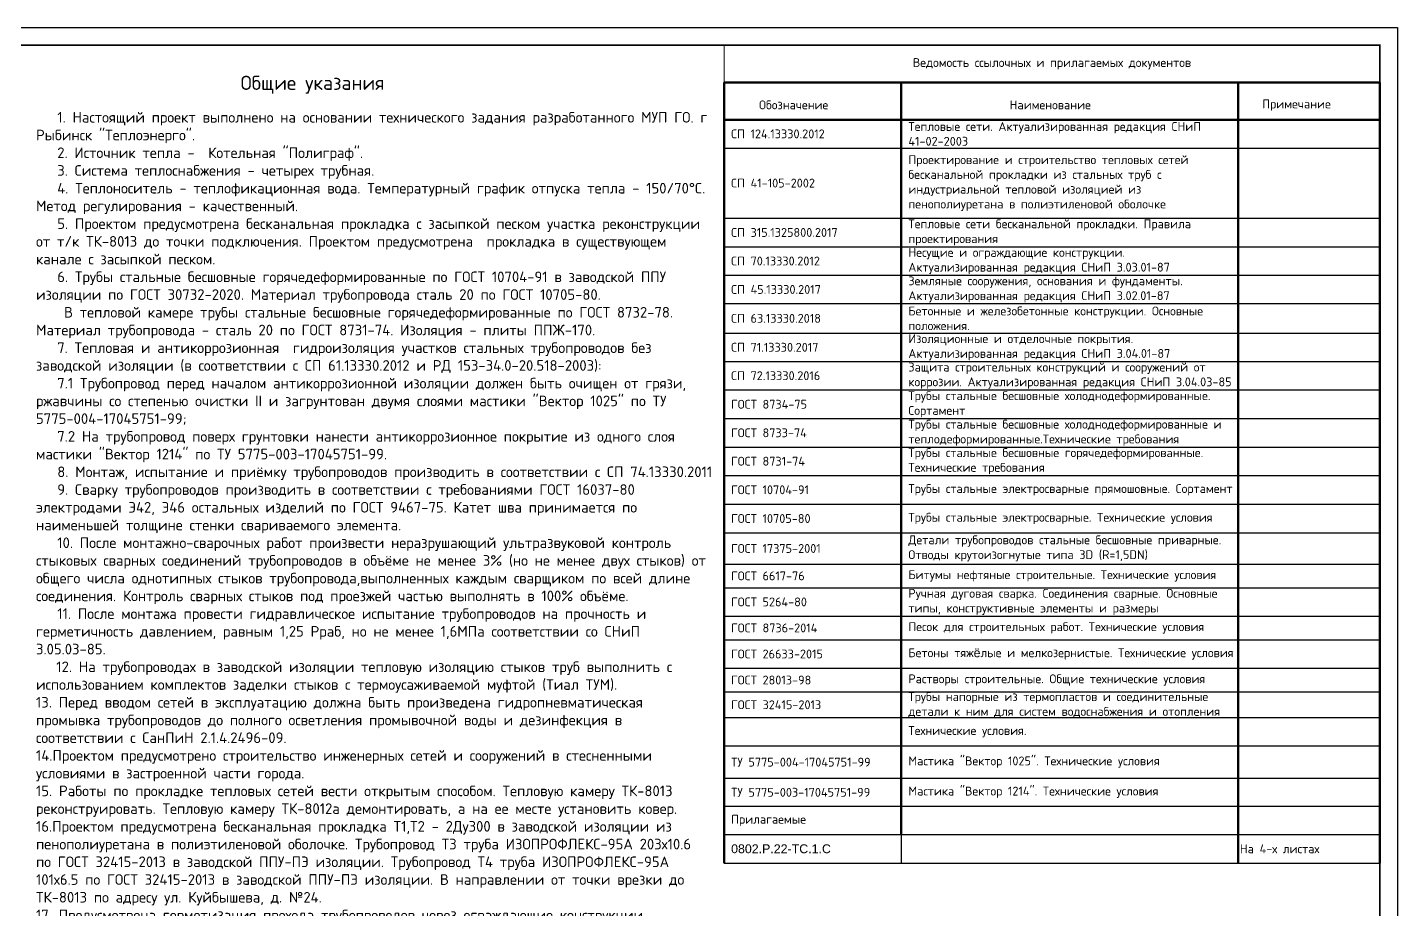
# Model space of a CAD drawing. Header units: millimetres. Extents: x 1642 to 8783, y 1095 to 5441.
# Drawn here: x 2445.1 to 2831.6, y 1350.5 to 1599.4 of the extents above; entities that cross this region are included whole.
import ezdxf
from ezdxf.enums import TextEntityAlignment as Align

# ---------------------------------------------------------------- set-up
doc = ezdxf.new("R2010")
doc.units = ezdxf.units.MM
for name, color, linetype, lineweight in [('Заголовки', 250, 'Continuous', 35), ('Размерный', 4, 'Continuous', 30), ('Размеры на чертеже', 250, 'Continuous', 25)]:
    doc.layers.add(name, color=color, linetype=linetype, lineweight=lineweight)
doc.layers.add('рамка', color=7, linetype='Continuous')
doc.styles.add('-ISOCPEUR-', font='isocpeur.ttf')
doc.styles.add('GOST', font='gost.shx', dxfattribs={"oblique": 15})
doc.styles.get("Standard").update_dxf_attribs({"font": 'arial.ttf'})

# ---------------------------------------------------------------- blocks, each defined once
blk = doc.blocks.new('*U306')
blk.add_lwpolyline([(0, 123), (594, 123), (594, -297), (0, -297)], close=True)
at = {"const_width": 0.5}
blk.add_lwpolyline([(20, 118), (589, 118), (589, -292), (20, -292)], close=True, dxfattribs=at)
blk.add_attdef('РАЗРАБОТАЛ', text='', height=2.5).set_placement((424.5, -264.22), align=Align.MIDDLE_LEFT)
at = {"flags": 8}
for tag, height, p in [('ДАТА', 2.5, (464.07, -264.4)), ('ЛИСТ', 3, (560.39, -271.92)), ('ЛИСТОВ', 3, (577.89, -271.92))]:
    blk.add_attdef(tag, text='', height=height, dxfattribs=at).set_placement(p, align=Align.MIDDLE_CENTER)
blk.add_attdef('ПРОВЕРИЛ', (424.75, -270.73), '', height=2.5)
at = {"lineweight": 30, "flags": 104}
for tag, p in [('ТЕПЛОВЫЕ_СЕТИ', (504, -269.5)), ('ИМЯ_ЧЕРТЕЖА', (504, -284.5))]:
    blk.add_attdef(tag, text='', height=3, dxfattribs=at).set_placement(p, align=Align.MIDDLE_CENTER)
at = {"style": '-ISOCPEUR-', "flags": 8}
blk.add_attdef('ФОРМАТ', text='', height=3, dxfattribs=at).set_placement((554.97, -294.75), align=Align.MIDDLE_CENTER)
blk = doc.blocks.new('*T178')
at = {"layer": 'Defpoints', "color": 8, "linetype": 'ByBlock', "lineweight": 0, "transparency": 16777216}
for p, q in [((0, 0), (185, 0)), ((0, 0), (0, -10.52)), ((185, 0), (185, -10.52))]:
    blk.add_line(p, q, dxfattribs=at)
at = {"layer": 'рамка', "lineweight": 50, "transparency": 16777216}
for p, q in [((0, -10.52), (185, -10.52)), ((0, -10.52), (0, -222.74)), ((50, -10.52), (50, -222.74)), ((145, -10.52), (145, -230.74)), ((185, -10.52), (185, -230.74)), ((0, -21.04), (185, -21.04))]:
    blk.add_line(p, q, dxfattribs=at)
at = {"layer": 'рамка', "transparency": 16777216}
for p, q in [((0, -29.04), (185, -29.04)), ((0, -48.8), (185, -48.8)), ((0, -56.9), (185, -56.9)), ((0, -64.92), (185, -64.92)), ((0, -72.94), (185, -72.94)), ((0, -81.23), (185, -81.23)), ((0, -89.25), (185, -89.25)), ((0, -97.27), (185, -97.27)), ((0, -105.37), (185, -105.37)), ((0, -113.38), (185, -113.38)), ((0, -121.4), (185, -121.4)), ((0, -129.5), (185, -129.5)), ((0, -137.6), (185, -137.6)), ((0, -146.4), (185, -146.4)), ((0, -153.07), (185, -153.07)), ((0, -161.09), (185, -161.09)), ((0, -167.75), (185, -167.75)), ((0, -175.79), (185, -175.79)), ((0, -182.45), (185, -182.45)), ((0, -189.72), (185, -189.72)), ((0, -197.72), (185, -197.72)), ((0, -206.84), (185, -206.84)), ((0, -214.74), (185, -214.74)), ((0, -222.74), (185, -222.74)), ((50, -230.74), (185, -230.74))]:
    blk.add_line(p, q, dxfattribs=at)
at = {"layer": 'рамка', "color": 0, "lineweight": 50, "transparency": 16777216}
blk.add_line((0, -222.74), (0, -230.74), dxfattribs=at)
at = {"layer": 'рамка', "lineweight": 30, "transparency": 16777216}
blk.add_line((50, -222.74), (50, -230.74), dxfattribs=at)
at = {"layer": 'рамка', "color": 0, "lineweight": 30, "transparency": 16777216}
blk.add_line((0, -230.74), (50, -230.74), dxfattribs=at)
at = {"layer": 'рамка', "color": 0, "transparency": 16777216, "char_height": 2.5}
for s, insert, width, attachment_point, style in [('Ведомость ссылочных и прилагаемых документов', (92.5, -5.26), 165.2308, 5, '-ISOCPEUR-'), ('Примечание', (151.81, -18.53), 26.3794, 7, '-ISOCPEUR-'), ('Обозначение', (9.88, -18.11), 30.2308, 7, '-ISOCPEUR-'), ('Наименование', (80.55, -18.11), 33.9077, 7, '-ISOCPEUR-'), ('Тепловые сети. Актуализированная редакция СНиП 41-02-2003', (52, -25.04), 91, 4, '-ISOCPEUR-'), ('СП 124.13330.2012', (2, -25.04), 46, 4, '-ISOCPEUR-'), ('Проектирование и строительство тепловых сетей бесканальной прокладки из стальных труб с индустриальной тепловой изоляцией из пенополиуретана в полиэтиленовой оболочке', (52, -38.92), 91, 4, '-ISOCPEUR-'), ('СП 41-105-2002', (2, -38.92), 46, 4, '-ISOCPEUR-'), ('Тепловые сети бесканальной прокладки. Правила проектирования ', (52, -52.85), 91, 4, '-ISOCPEUR-'), ('СП 315.1325800.2017', (2, -52.85), 46, 4, '-ISOCPEUR-'), ('Несущие и ограждающие конструкции. Актуализированная редакция СНиП 3.03.01-87', (52, -60.91), 91, 4, '-ISOCPEUR-'), ('СП 70.13330.2012', (2, -60.91), 46, 4, '-ISOCPEUR-'), ('Земляные сооружения, основания и фундаменты. Актуализированная редакция СНиП 3.02.01-87 ', (52, -68.93), 91, 4, '-ISOCPEUR-'), ('СП 45.13330.2017', (2, -68.93), 46, 4, '-ISOCPEUR-'), ('СП 63.13330.2018', (2, -77.08), 46, 4, '-ISOCPEUR-'), ('Бетонные и железобетонные конструкции. Основные положения. ', (52, -77.08), 91, 4, '-ISOCPEUR-'), ('СП 71.13330.2017', (2, -85.24), 46, 4, '-ISOCPEUR-'), ('Изоляционные и отделочные покрытия. Актуализированная редакция СНиП 3.04.01-87 ', (52, -85.24), 91, 4, '-ISOCPEUR-'), ('СП 72.13330.2016', (2, -93.26), 46, 4, '-ISOCPEUR-'), ('Защита строительных конструкций и сооружений от коррозии. Актуализированная редакция СНиП 3.04.03-85 ', (52, -93.26), 91, 4, '-ISOCPEUR-'), ('ГОСТ 8734-75', (2, -101.32), 46, 4, '-ISOCPEUR-'), ('Трубы стальные бесшовные холоднодеформированные. Сортамент', (52, -101.32), 91, 4, '-ISOCPEUR-'), ('ГОСТ 8733-74', (2, -109.37), 46, 4, '-ISOCPEUR-'), ('Трубы стальные бесшовные холоднодеформированные и теплодеформированные.Технические требования', (52, -109.37), 91, 4, '-ISOCPEUR-'), ('Трубы стальные бесшовные горячедеформированные. Технические требования', (52, -117.39), 91, 4, '-ISOCPEUR-'), ('ГОСТ 8731-74', (2, -117.39), 46, 4, '-ISOCPEUR-'), ('ГОСТ 10704-91', (2, -125.45), 46, 4, '-ISOCPEUR-'), ('Трубы стальные электросварные прямошовные. Сортамент', (52, -125.45), 91, 4, '-ISOCPEUR-'), ('ГОСТ 10705-80', (2, -133.55), 46, 4, '-ISOCPEUR-'), ('Трубы стальные электросварные. Технические условия', (52, -133.55), 91, 4, '-ISOCPEUR-'), ('Детали трубопроводов стальные бесшовные приварные. Отводы крутоизогнутые типа 3D (R=1,5DN)', (52, -142), 91, 4, '-ISOCPEUR-'), ('ГОСТ 17375-2001', (2, -142), 46, 4, '-ISOCPEUR-'), ('ГОСТ 6617-76', (2, -149.74), 46, 4, '-ISOCPEUR-'), ('Битумы нефтяные строительные. Технические условия', (52, -149.74), 91, 4, '-ISOCPEUR-'), ('Ручная дуговая сварка. Соединения сварные. Основные типы, конструктивные элементы и размеры ', (52, -157.08), 91, 4, '-ISOCPEUR-'), ('ГОСТ 5264-80', (2, -157.08), 46, 4, '-ISOCPEUR-'), ('ГОСТ 8736-2014', (2, -164.42), 46, 4, '-ISOCPEUR-'), ('Песок для строительных работ. Технические условия', (52, -164.42), 91, 4, '-ISOCPEUR-'), ('ГОСТ 26633-2015', (2, -171.77), 46, 4, '-ISOCPEUR-'), ('Бетоны тяж{\\fArial|b0|i0|c204|p34;ё}лые и мелкозернистые. Технические условия', (52, -171.77), 91, 4, '-ISOCPEUR-'), ('Растворы строительные. Общие технические условия', (52, -179.12), 91, 4, '-ISOCPEUR-'), ('ГОСТ 28013-98', (2, -179.12), 46, 4, '-ISOCPEUR-'), ('ГОСТ 32415-2013', (2, -186.09), 46, 4, '-ISOCPEUR-'), ('Трубы напорные из термопластов и соединительные детали к ним для систем водоснабжения и отопления', (52, -186.09), 91, 4, '-ISOCPEUR-'), ('Технические условия.', (52, -193.72), 91, 4, '-ISOCPEUR-'), ('Мастика "Вектор 1025". Технические условия', (52, -202.28), 91, 4, '-ISOCPEUR-'), ('ТУ 5775-004-17045751-99', (2, -202.28), 46, 4, '-ISOCPEUR-'), ('ТУ 5775-003-17045751-99', (2, -210.79), 46, 4, '-ISOCPEUR-'), ('Мастика "Вектор 1214". Технические условия', (52, -210.79), 91, 4, '-ISOCPEUR-'), ('Прилагаемые', (2, -218.74), 46, 4, '-ISOCPEUR-'), ('{\\fArial|b0|i0|c204|p34;\\Q0;\\C7;0802.Р.22-ТС.1.С}', (2, -226.74), 46, 4, 'GOST'), ('На 4-х листах', (145.5, -226.74), 39, 4, '-ISOCPEUR-')]:
    blk.add_mtext(s, dxfattribs=dict(at, insert=insert, width=width, attachment_point=attachment_point, style=style))

msp = doc.modelspace()

# ---------------------------------------------------------------- block references
msp.add_blockref('*T178', (2641.597, 1594.353))
at = {"layer": 'Размеры на чертеже', "lineweight": 90}
msp.add_blockref('*U306', (2237.597, 1476.353), dxfattribs=at)

# ---------------------------------------------------------------- texts
at = {"layer": 'Заголовки', "color": 7, "lineweight": 50, "style": '-ISOCPEUR-'}
msp.add_text('Общие указания', height=4, dxfattribs=at).set_placement((2505.235, 1581.717))
at = {"layer": 'Размерный', "color": 7, "lineweight": 30, "ltscale": 0.5, "insert": (2447.512, 1575.493), "char_height": 3, "width": 188.90644, "attachment_point": 1, "style": '-ISOCPEUR-'}
msp.add_mtext('\\pxi2;1. Настоящий проект {\\A1;выполнено на основании технического задания разработанного МУП ГО. г Рыбинск "Теплоэнерго".\\P}2. Источник тепла -  Котельная "Полиграф".\\P3. Система теплоснабжения - четырех трубная.\\P4. Теплоноситель - теплофикационная вода. Температурный график отпуска тепла - 150/70°С. Метод регулирования - качественный. \\P5. Проектом предусмотрена бесканальная прокладка с засыпкой песком участка реконструкции от т/к ТК-8013 до точки подключения. Проектом предусмотрена  прокладка в существующем канале с засыпкой песком.\\P6. Трубы стальные бесшовные горячедеформированные по ГОСТ 10704-91 в заводской ППУ изоляции по ГОСТ 30732-2020. Материал трубопровода сталь 20 по ГОСТ 10705-80.\\P В тепловой камере трубы стальные бесшовные горячедеформированные по ГОСТ 8732-78. Материал трубопровода - сталь 20 по ГОСТ 8731-74. Изоляция - плиты ППЖ-170.\\P7. Тепловая и антикоррозионная  гидроизоляция участков стальных трубопроводов без заводской изоляции (в соответствии с СП 61.13330.2012 и РД 153-34.0-20.518-2003):\\P7.1 Трубопровод перед началом антикоррозионной изоляции должен быть очищен от грязи, ржавчины со степенью очистки II и загрунтован двумя слоями мастики "Вектор 1025" по ТУ 5775-004-17045751-99;\\P7.2 На трубопровод поверх грунтовки нанести антикоррозионное покрытие из одного слоя мастики "Вектор 1214" по ТУ 5775-003-17045751-99.\\P8. Монтаж, испытание и приёмку трубопроводов производить в соответствии с СП 74.13330.2011 \\P9. Сварку трубопроводов производить в соответствии с требованиями ГОСТ 16037-80 электродами Э42, Э46 остальных изделий по ГОСТ 9467-75. Катет шва принимается по наименьшей толщине стенки свариваемого элемента.\\P10. После монтажно-сварочных работ произвести неразрушающий ультразвуковой контроль стыковых сварных соединений трубопроводов в объёме не менее 3% (но не менее двух стыков) от общего числа однотипных стыков трубопровода,выполненных каждым сварщиком по всей длине соединения. Контроль сварных стыков под проезжей частью выполнять в 100% объёме.\\P11. После монтажа провести гидравлическое испытание трубопроводов на прочность и герметичность давлением, равным 1,25 Рраб, но не менее 1,6МПа соответствии со СНиП 3.05.03-85.\\P\\pi0;   12. На трубопроводах в заводской изоляции тепловую изоляцию стыков труб выполнить с использованием комплектов заделки стыков с термоусаживаемой муфтой (Тиал ТУМ).{\\C256;\\P\\pi2;}13.{\\C2; }Перед вводом сетей в эксплуатацию должна быть произведена гидропневматическая промывка трубопроводов до полного осветления промывочной воды и дезинфекция в соответствии с СанПиН 2.1.4.2496-09.\\P14.Проектом предусмотрено строительство инженерных сетей и сооружений в стесненными условиями в застроенной части города. \\P15. Работы по прокладке тепловых сетей вести открытым способом. Тепловую камеру ТК-8013 реконструировать. Тепловую камеру ТК-8012а демонтировать, а на ее месте установить ковер.\\P16.Проектом предусмотрена бесканальная прокладка Т1,Т2 - 2Ду300 в заводской изоляции из пенополиуретана в полиэтиленовой оболочке. Трубопровод Т3 труба ИЗОПРОФЛЕКС-95А 203х10.6 по ГОСТ 32415-2013 в заводской ППУ-ПЭ изоляции. Трубопровод Т4 труба ИЗОПРОФЛЕКС-95А 101х6.5 по ГОСТ 32415-2013 в заводской ППУ-ПЭ изоляции. В направлении от точки врезки до ТК-8013 по адресу ул. Куйбышева, д. №24.\\P17. Предусмотрена герметизация прохода трубопроводов через ограждающие конструкции. \\P18. С целью контроля состояния изоляции на участке от точки подключения до ТК-8013    предусматривается установка терминала в  наземном ковере у Ковера №2 и установка  ковера наземного у ТК-8013  по ул. Куйбышева 24.\\P19. Демпфирующие конструкции формируются из матов компенсационных из вспененного полиэтилена плотностью 30 кг/м³ толщиной 40 мм и устанавливаются на оба трубопровода  (Т1, Т2) согласно прилагаемых схем. Крепление матов компенсационных к трубопроводу производить скотчем.\\P20. Уклон участка нового строительства формируется в сторону узла Ковер №1.\\P21. Производство работ вести в соответствии с требованиями СП 45.13330.2017, СП 70.13330.2012, СП 71.13330.2017, СП 72.13330.2016, СП 49.13330.2010, СНиП 12-04-2002, СП 41-105-2002, СП 315.1325800.2017, СП 74.13330.2011 и ГОСТ 5264-80.\\P22. В ходе проведения строительно монтажных работ должны составляться акты на все непредвиденные работы.\\P23. Проектная документация разработана в соответствии с нормами, правилами, инструкциями и государственными стандартами.\\P24.^IСрок службы трубопроводов принимать не менее 30 лет согласно пункта 17.6 СП 124.13330.2012.', dxfattribs=at)

doc.saveas('drawing.dxf')
